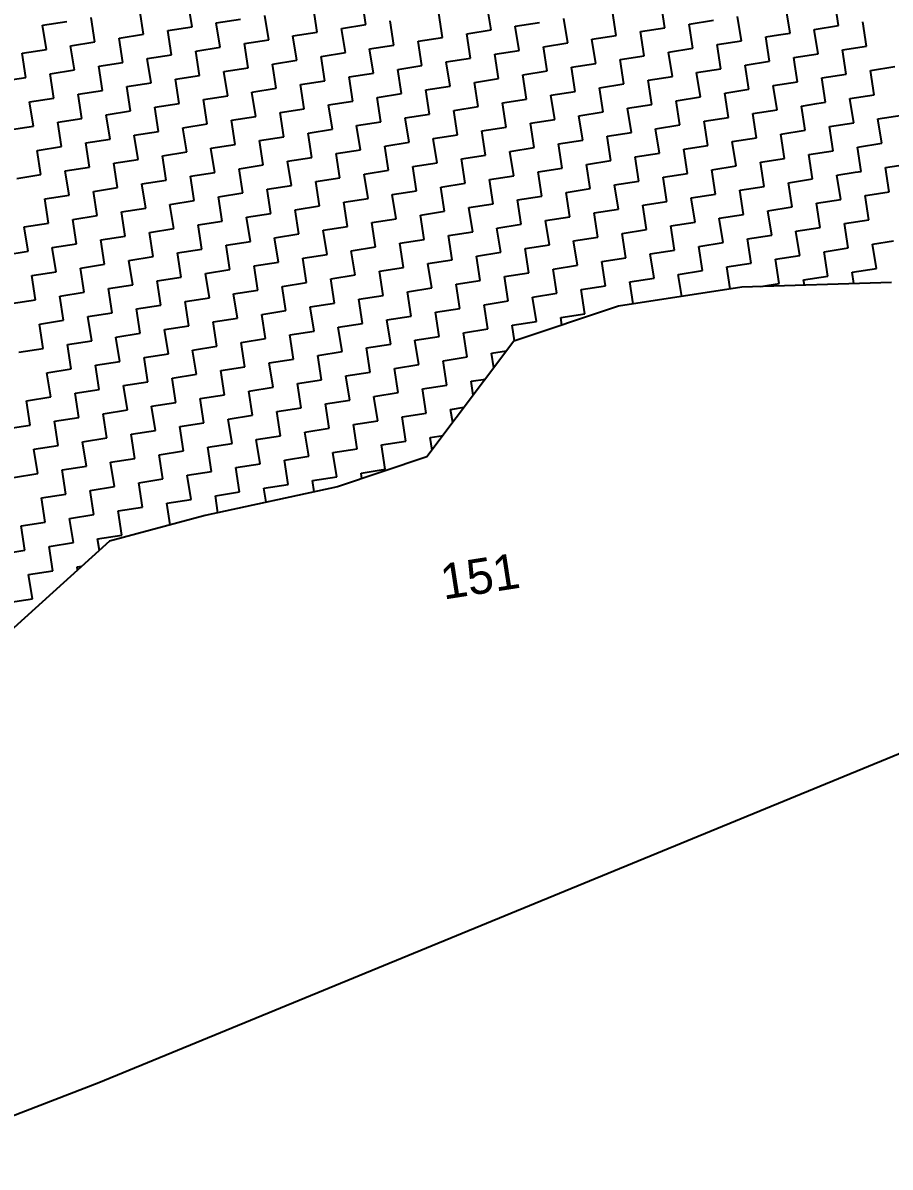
# Model space of a CAD drawing. Header units: metres. Extents: x 288488 to 290462, y 1999122 to 2001536.
# Drawn here: x 289636.4 to 289811.4, y 1999511.9 to 1999742.8 of the extents above; entities that cross this region are included whole.
import ezdxf
from ezdxf.enums import TextEntityAlignment as Align

# ---------------------------------------------------------------- set-up
doc = ezdxf.new("R2010")
doc.units = ezdxf.units.M
doc.header["$MEASUREMENT"] = 0
for name, color, linetype in [('POLY_HATCH', 12, 'Continuous'), ('TEXT_PARCEL', 7, 'Continuous'), ('V_BOUND_LINE', 7, 'Continuous')]:
    doc.layers.add(name, color=color, linetype=linetype)
doc.styles.add('TEXT_MAP', font='')
doc.styles.get('TEXT_MAP').set_extended_font_data('Kruti Dev 050')

msp = doc.modelspace()

# ---------------------------------------------------------------- linework, layer by layer
at = {"layer": 'POLY_HATCH', "linetype": 'Continuous'}
for p, q in [((289660.76, 1999740.52), (289660, 1999745.42)), ((289670.56, 1999742.05), (289669.8, 1999746.95)), ((289695.83, 1999740.96), (289695.07, 1999745.86)), ((289705.63, 1999742.49), (289704.87, 1999747.39)), ((289730.9, 1999741.4), (289730.14, 1999746.3)), ((289756.17, 1999740.31), (289755.41, 1999745.21)), ((289765.97, 1999741.84), (289765.21, 1999746.74)), ((289791.24, 1999740.75), (289790.47, 1999745.65)), ((289801.04, 1999742.28), (289800.28, 1999747.18)), ((289640.4, 1999742.37), (289645.3, 1999743.13)), ((289650.96, 1999739), (289650.2, 1999743.9)), ((289675.46, 1999742.81), (289680.37, 1999743.57)), ((289676.23, 1999737.91), (289675.46, 1999742.81)), ((289686.03, 1999739.43), (289685.27, 1999744.34)), ((289711.3, 1999738.35), (289710.53, 1999743.25)), ((289721.1, 1999739.87), (289720.34, 1999744.77)), ((289735.8, 1999742.16), (289740.7, 1999742.92)), ((289746.37, 1999738.79), (289745.6, 1999743.69)), ((289770.87, 1999742.6), (289775.77, 1999743.36)), ((289781.44, 1999739.22), (289780.67, 1999744.13)), ((289806.7, 1999738.14), (289805.94, 1999743.04)), ((289641.16, 1999737.47), (289640.4, 1999742.37)), ((289655.86, 1999739.76), (289660.76, 1999740.52)), ((289665.66, 1999741.28), (289670.56, 1999742.05)), ((289666.43, 1999736.38), (289665.66, 1999741.28)), ((289690.93, 1999740.2), (289695.83, 1999740.96)), ((289700.73, 1999741.72), (289705.63, 1999742.49)), ((289701.5, 1999736.82), (289700.73, 1999741.72)), ((289726, 1999740.64), (289730.9, 1999741.4)), ((289726.76, 1999735.73), (289726, 1999740.64)), ((289736.56, 1999737.26), (289735.8, 1999742.16)), ((289761.07, 1999741.07), (289765.97, 1999741.84)), ((289761.83, 1999736.17), (289761.07, 1999741.07)), ((289771.63, 1999737.7), (289770.87, 1999742.6)), ((289788.9, 1999740.39), (289791.24, 1999740.75)), ((289796.14, 1999741.51), (289801.04, 1999742.28)), ((289796.9, 1999736.61), (289796.14, 1999741.51)), ((289646.06, 1999738.23), (289650.96, 1999739)), ((289646.82, 1999733.33), (289646.06, 1999738.23)), ((289656.62, 1999734.86), (289655.86, 1999739.76)), ((289681.13, 1999738.67), (289686.03, 1999739.43)), ((289681.89, 1999733.77), (289681.13, 1999738.67)), ((289691.69, 1999735.3), (289690.93, 1999740.2)), ((289706.4, 1999737.58), (289711.3, 1999738.35)), ((289716.2, 1999739.11), (289721.1, 1999739.87)), ((289716.96, 1999734.21), (289716.2, 1999739.11)), ((289741.47, 1999738.02), (289746.37, 1999738.79)), ((289751.27, 1999739.55), (289756.17, 1999740.31)), ((289752.03, 1999734.65), (289751.27, 1999739.55)), ((289776.53, 1999738.46), (289781.44, 1999739.22)), ((289777.3, 1999733.56), (289776.53, 1999738.46)), ((289786.34, 1999739.99), (289788.9, 1999740.39)), ((289787.1, 1999735.09), (289786.34, 1999739.99)), ((289636.26, 1999736.71), (289641.16, 1999737.47)), ((289637.02, 1999731.81), (289636.26, 1999736.71)), ((289661.52, 1999735.62), (289666.43, 1999736.38)), ((289671.33, 1999737.15), (289676.23, 1999737.91)), ((289672.09, 1999732.24), (289671.33, 1999737.15)), ((289696.59, 1999736.06), (289701.5, 1999736.82)), ((289697.36, 1999731.16), (289696.59, 1999736.06)), ((289707.16, 1999732.68), (289706.4, 1999737.58)), ((289731.66, 1999736.5), (289736.56, 1999737.26)), ((289732.43, 1999731.6), (289731.66, 1999736.5)), ((289742.23, 1999733.12), (289741.47, 1999738.02)), ((289756.93, 1999735.41), (289761.83, 1999736.17)), ((289766.73, 1999736.94), (289771.63, 1999737.7)), ((289767.5, 1999732.04), (289766.73, 1999736.94)), ((289792, 1999735.85), (289796.9, 1999736.61)), ((289801.8, 1999737.38), (289806.7, 1999738.14)), ((289802.56, 1999732.47), (289801.8, 1999737.38)), ((289651.72, 1999734.09), (289656.62, 1999734.86)), ((289652.49, 1999729.19), (289651.72, 1999734.09)), ((289662.29, 1999730.72), (289661.52, 1999735.62)), ((289676.99, 1999733.01), (289681.89, 1999733.77)), ((289686.79, 1999734.53), (289691.69, 1999735.3)), ((289687.56, 1999729.63), (289686.79, 1999734.53)), ((289712.06, 1999733.45), (289716.96, 1999734.21)), ((289721.86, 1999734.97), (289726.76, 1999735.73)), ((289722.62, 1999730.07), (289721.86, 1999734.97)), ((289747.13, 1999733.89), (289752.03, 1999734.65)), ((289747.89, 1999728.98), (289747.13, 1999733.89)), ((289757.69, 1999730.51), (289756.93, 1999735.41)), ((289772.4, 1999732.8), (289777.3, 1999733.56)), ((289782.2, 1999734.32), (289787.1, 1999735.09)), ((289782.96, 1999729.42), (289782.2, 1999734.32)), ((289792.22, 1999734.46), (289792, 1999735.85)), ((289792.76, 1999730.95), (289792.22, 1999734.46)), ((289807.47, 1999733.24), (289812.37, 1999734)), ((289632.12, 1999731.04), (289637.02, 1999731.81)), ((289641.92, 1999732.57), (289646.82, 1999733.33)), ((289642.68, 1999727.67), (289641.92, 1999732.57)), ((289667.19, 1999731.48), (289672.09, 1999732.24)), ((289667.95, 1999726.58), (289667.19, 1999731.48)), ((289677.75, 1999728.11), (289676.99, 1999733.01)), ((289702.26, 1999731.92), (289707.16, 1999732.68)), ((289703.02, 1999727.02), (289702.26, 1999731.92)), ((289712.82, 1999728.55), (289712.06, 1999733.45)), ((289727.53, 1999730.83), (289732.43, 1999731.6)), ((289737.33, 1999732.36), (289742.23, 1999733.12)), ((289738.09, 1999727.46), (289737.33, 1999732.36)), ((289762.59, 1999731.27), (289767.5, 1999732.04)), ((289763.36, 1999726.37), (289762.59, 1999731.27)), ((289773.16, 1999727.9), (289772.4, 1999732.8)), ((289797.66, 1999731.71), (289802.56, 1999732.47)), ((289798.43, 1999726.81), (289797.66, 1999731.71)), ((289808.23, 1999728.34), (289807.47, 1999733.24)), ((289647.59, 1999728.43), (289652.49, 1999729.19)), ((289657.39, 1999729.96), (289662.29, 1999730.72)), ((289658.15, 1999725.06), (289657.39, 1999729.96)), ((289682.65, 1999728.87), (289687.56, 1999729.63)), ((289692.46, 1999730.4), (289697.36, 1999731.16)), ((289693.22, 1999725.49), (289692.46, 1999730.4)), ((289717.72, 1999729.31), (289722.62, 1999730.07)), ((289718.49, 1999724.41), (289717.72, 1999729.31)), ((289728.29, 1999725.93), (289727.53, 1999730.83)), ((289742.99, 1999728.22), (289747.89, 1999728.98)), ((289752.79, 1999729.75), (289757.69, 1999730.51)), ((289753.56, 1999724.85), (289752.79, 1999729.75)), ((289778.06, 1999728.66), (289782.96, 1999729.42)), ((289787.86, 1999730.19), (289792.76, 1999730.95)), ((289788.62, 1999725.29), (289787.86, 1999730.19)), ((289637.78, 1999726.91), (289642.68, 1999727.67)), ((289638.55, 1999722), (289637.78, 1999726.91)), ((289648.35, 1999723.53), (289647.59, 1999728.43)), ((289672.85, 1999727.34), (289677.75, 1999728.11)), ((289673.62, 1999722.44), (289672.85, 1999727.34)), ((289683.42, 1999723.97), (289682.65, 1999728.87)), ((289698.12, 1999726.26), (289703.02, 1999727.02)), ((289707.92, 1999727.78), (289712.82, 1999728.55)), ((289708.68, 1999722.88), (289707.92, 1999727.78)), ((289733.19, 1999726.7), (289738.09, 1999727.46)), ((289733.95, 1999721.8), (289733.19, 1999726.7)), ((289743.75, 1999723.32), (289742.99, 1999728.22)), ((289768.26, 1999727.13), (289773.16, 1999727.9)), ((289769.02, 1999722.23), (289768.26, 1999727.13)), ((289778.82, 1999723.76), (289778.06, 1999728.66)), ((289796.65, 1999726.53), (289798.43, 1999726.81)), ((289803.33, 1999727.57), (289808.23, 1999728.34)), ((289804.09, 1999722.67), (289803.33, 1999727.57)), ((289653.25, 1999724.29), (289658.15, 1999725.06)), ((289663.05, 1999725.82), (289667.95, 1999726.58)), ((289663.81, 1999720.92), (289663.05, 1999725.82)), ((289688.32, 1999724.73), (289693.22, 1999725.49)), ((289689.08, 1999719.83), (289688.32, 1999724.73)), ((289698.88, 1999721.36), (289698.12, 1999726.26)), ((289713.59, 1999723.64), (289718.49, 1999724.41)), ((289723.39, 1999725.17), (289728.29, 1999725.93)), ((289724.15, 1999720.27), (289723.39, 1999725.17)), ((289748.65, 1999724.08), (289753.56, 1999724.85)), ((289758.46, 1999725.61), (289763.36, 1999726.37)), ((289759.22, 1999720.71), (289758.46, 1999725.61)), ((289783.72, 1999724.52), (289788.62, 1999725.29)), ((289784.49, 1999719.62), (289783.72, 1999724.52)), ((289793.53, 1999726.05), (289796.65, 1999726.53)), ((289794.29, 1999721.15), (289793.53, 1999726.05)), ((289643.45, 1999722.77), (289648.35, 1999723.53)), ((289644.21, 1999717.87), (289643.45, 1999722.77)), ((289654.01, 1999719.39), (289653.25, 1999724.29)), ((289668.71, 1999721.68), (289673.62, 1999722.44)), ((289678.52, 1999723.21), (289683.42, 1999723.97)), ((289679.28, 1999718.31), (289678.52, 1999723.21)), ((289703.78, 1999722.12), (289708.68, 1999722.88)), ((289704.55, 1999717.22), (289703.78, 1999722.12)), ((289714.35, 1999718.74), (289713.59, 1999723.64)), ((289738.85, 1999722.56), (289743.75, 1999723.32)), ((289739.62, 1999717.66), (289738.85, 1999722.56)), ((289749.42, 1999719.18), (289748.65, 1999724.08)), ((289764.12, 1999721.47), (289769.02, 1999722.23)), ((289773.92, 1999723), (289778.82, 1999723.76)), ((289774.68, 1999718.1), (289773.92, 1999723)), ((289799.23, 1999721.92), (289804.09, 1999722.67)), ((289808.99, 1999723.44), (289813.89, 1999724.2)), ((289809.75, 1999718.53), (289808.99, 1999723.44)), ((289633.65, 1999721.24), (289638.55, 1999722)), ((289658.91, 1999720.15), (289663.81, 1999720.92)), ((289659.68, 1999715.25), (289658.91, 1999720.15)), ((289669.48, 1999716.78), (289668.71, 1999721.68)), ((289684.18, 1999719.07), (289689.08, 1999719.83)), ((289693.98, 1999720.59), (289698.88, 1999721.36)), ((289694.74, 1999715.69), (289693.98, 1999720.59)), ((289719.25, 1999719.51), (289724.15, 1999720.27)), ((289729.05, 1999721.03), (289733.95, 1999721.8)), ((289729.81, 1999716.13), (289729.05, 1999721.03)), ((289754.32, 1999719.95), (289759.22, 1999720.71)), ((289755.08, 1999715.04), (289754.32, 1999719.95)), ((289764.88, 1999716.57), (289764.12, 1999721.47)), ((289789.39, 1999720.38), (289794.29, 1999721.15)), ((289790.15, 1999715.48), (289789.39, 1999720.38)), ((289799.19, 1999721.91), (289799.23, 1999721.92)), ((289799.95, 1999717.01), (289799.19, 1999721.91)), ((289639.31, 1999717.1), (289644.21, 1999717.87)), ((289649.11, 1999718.63), (289654.01, 1999719.39)), ((289649.87, 1999713.73), (289649.11, 1999718.63)), ((289674.38, 1999717.54), (289679.28, 1999718.31)), ((289675.14, 1999712.64), (289674.38, 1999717.54)), ((289684.94, 1999714.17), (289684.18, 1999719.07)), ((289709.45, 1999717.98), (289714.35, 1999718.74)), ((289710.21, 1999713.08), (289709.45, 1999717.98)), ((289720.01, 1999714.61), (289719.25, 1999719.51)), ((289734.71, 1999716.89), (289739.62, 1999717.66)), ((289744.52, 1999718.42), (289749.42, 1999719.18)), ((289745.28, 1999713.52), (289744.52, 1999718.42)), ((289769.78, 1999717.33), (289774.68, 1999718.1)), ((289779.59, 1999718.86), (289784.49, 1999719.62)), ((289780.35, 1999713.96), (289779.59, 1999718.86)), ((289804.85, 1999717.77), (289809.75, 1999718.53)), ((289805.62, 1999712.87), (289804.85, 1999717.77)), ((289640.07, 1999712.2), (289639.31, 1999717.1)), ((289654.77, 1999714.49), (289659.68, 1999715.25)), ((289664.58, 1999716.02), (289669.48, 1999716.78)), ((289665.34, 1999711.12), (289664.58, 1999716.02)), ((289689.84, 1999714.93), (289694.74, 1999715.69)), ((289699.65, 1999716.46), (289704.55, 1999717.22)), ((289700.41, 1999711.55), (289699.65, 1999716.46)), ((289724.91, 1999715.37), (289729.81, 1999716.13)), ((289725.68, 1999710.47), (289724.91, 1999715.37)), ((289735.48, 1999711.99), (289734.71, 1999716.89)), ((289759.98, 1999715.81), (289764.88, 1999716.57)), ((289760.74, 1999710.91), (289759.98, 1999715.81)), ((289770.55, 1999712.43), (289769.78, 1999717.33)), ((289785.25, 1999714.72), (289790.15, 1999715.48)), ((289795.05, 1999716.25), (289799.95, 1999717.01)), ((289795.81, 1999711.35), (289795.05, 1999716.25)), ((289644.97, 1999712.97), (289649.87, 1999713.73)), ((289645.74, 1999708.06), (289644.97, 1999712.97)), ((289655.54, 1999709.59), (289654.77, 1999714.49)), ((289680.04, 1999713.4), (289684.94, 1999714.17)), ((289680.8, 1999708.5), (289680.04, 1999713.4)), ((289690.61, 1999710.03), (289689.84, 1999714.93)), ((289705.31, 1999712.32), (289710.21, 1999713.08)), ((289715.11, 1999713.84), (289720.01, 1999714.61)), ((289715.87, 1999708.94), (289715.11, 1999713.84)), ((289740.38, 1999712.76), (289745.28, 1999713.52)), ((289750.18, 1999714.28), (289755.08, 1999715.04)), ((289750.94, 1999709.38), (289750.18, 1999714.28)), ((289775.45, 1999713.19), (289780.35, 1999713.96)), ((289776.21, 1999708.29), (289775.45, 1999713.19)), ((289786.01, 1999709.82), (289785.25, 1999714.72)), ((289804.39, 1999712.68), (289805.62, 1999712.87)), ((289810.52, 1999713.63), (289815.42, 1999714.4)), ((289811.28, 1999708.73), (289810.52, 1999713.63)), ((289635.17, 1999711.44), (289640.07, 1999712.2)), ((289660.44, 1999710.35), (289665.34, 1999711.12)), ((289670.24, 1999711.88), (289675.14, 1999712.64)), ((289671, 1999706.98), (289670.24, 1999711.88)), ((289695.51, 1999710.79), (289700.41, 1999711.55)), ((289696.27, 1999705.89), (289695.51, 1999710.79)), ((289706.07, 1999707.42), (289705.31, 1999712.32)), ((289720.77, 1999709.7), (289725.68, 1999710.47)), ((289730.58, 1999711.23), (289735.48, 1999711.99)), ((289731.34, 1999706.33), (289730.58, 1999711.23)), ((289741.14, 1999707.86), (289740.38, 1999712.76)), ((289755.84, 1999710.14), (289760.74, 1999710.91)), ((289765.65, 1999711.67), (289770.55, 1999712.43)), ((289766.41, 1999706.77), (289765.65, 1999711.67)), ((289790.91, 1999710.58), (289795.81, 1999711.35)), ((289791.68, 1999705.68), (289790.91, 1999710.58)), ((289800.71, 1999712.11), (289804.39, 1999712.68)), ((289801.48, 1999707.21), (289800.71, 1999712.11)), ((289650.64, 1999708.83), (289655.54, 1999709.59)), ((289651.4, 1999703.93), (289650.64, 1999708.83)), ((289661.2, 1999705.45), (289660.44, 1999710.35)), ((289675.9, 1999707.74), (289680.8, 1999708.5)), ((289685.71, 1999709.27), (289690.61, 1999710.03)), ((289686.47, 1999704.37), (289685.71, 1999709.27)), ((289710.97, 1999708.18), (289715.87, 1999708.94)), ((289711.74, 1999703.28), (289710.97, 1999708.18)), ((289721.54, 1999704.8), (289720.77, 1999709.7)), ((289746.04, 1999708.62), (289750.94, 1999709.38)), ((289746.8, 1999703.72), (289746.04, 1999708.62)), ((289756.61, 1999705.24), (289755.84, 1999710.14)), ((289771.31, 1999707.53), (289776.21, 1999708.29)), ((289781.11, 1999709.06), (289786.01, 1999709.82)), ((289781.87, 1999704.16), (289781.11, 1999709.06)), ((289806.97, 1999708.06), (289811.28, 1999708.73)), ((289640.83, 1999707.3), (289645.74, 1999708.06)), ((289641.6, 1999702.4), (289640.83, 1999707.3)), ((289666.1, 1999706.21), (289671, 1999706.98)), ((289666.86, 1999701.31), (289666.1, 1999706.21)), ((289676.67, 1999702.84), (289675.9, 1999707.74)), ((289691.37, 1999705.13), (289696.27, 1999705.89)), ((289701.17, 1999706.65), (289706.07, 1999707.42)), ((289701.93, 1999701.75), (289701.17, 1999706.65)), ((289726.44, 1999705.57), (289731.34, 1999706.33)), ((289736.24, 1999707.09), (289741.14, 1999707.86)), ((289737, 1999702.19), (289736.24, 1999707.09)), ((289761.51, 1999706.01), (289766.41, 1999706.77)), ((289762.27, 1999701.1), (289761.51, 1999706.01)), ((289772.07, 1999702.63), (289771.31, 1999707.53)), ((289796.58, 1999706.44), (289801.48, 1999707.21)), ((289797.34, 1999701.54), (289796.58, 1999706.44)), ((289806.38, 1999707.97), (289806.97, 1999708.06)), ((289807.14, 1999703.07), (289806.38, 1999707.97)), ((289646.5, 1999703.16), (289651.4, 1999703.93)), ((289656.3, 1999704.69), (289661.2, 1999705.45)), ((289657.06, 1999699.79), (289656.3, 1999704.69)), ((289681.57, 1999703.6), (289686.47, 1999704.37)), ((289682.33, 1999698.7), (289681.57, 1999703.6)), ((289692.13, 1999700.23), (289691.37, 1999705.13)), ((289716.64, 1999704.04), (289721.54, 1999704.8)), ((289717.4, 1999699.14), (289716.64, 1999704.04)), ((289727.2, 1999700.67), (289726.44, 1999705.57)), ((289741.9, 1999702.95), (289746.8, 1999703.72)), ((289751.71, 1999704.48), (289756.61, 1999705.24)), ((289752.47, 1999699.58), (289751.71, 1999704.48)), ((289776.97, 1999703.39), (289781.87, 1999704.16)), ((289786.77, 1999704.92), (289791.68, 1999705.68)), ((289787.54, 1999700.02), (289786.77, 1999704.92)), ((289636.7, 1999701.64), (289641.6, 1999702.4)), ((289637.46, 1999696.74), (289636.7, 1999701.64)), ((289647.26, 1999698.26), (289646.5, 1999703.16)), ((289661.96, 1999700.55), (289666.86, 1999701.31)), ((289671.77, 1999702.08), (289676.67, 1999702.84)), ((289672.53, 1999697.18), (289671.77, 1999702.08)), ((289697.03, 1999700.99), (289701.93, 1999701.75)), ((289706.83, 1999702.52), (289711.74, 1999703.28)), ((289707.6, 1999697.61), (289706.83, 1999702.52)), ((289732.1, 1999701.43), (289737, 1999702.19)), ((289732.86, 1999696.53), (289732.1, 1999701.43)), ((289742.67, 1999698.05), (289741.9, 1999702.95)), ((289767.17, 1999701.87), (289772.07, 1999702.63)), ((289767.93, 1999696.97), (289767.17, 1999701.87)), ((289777.74, 1999698.49), (289776.97, 1999703.39)), ((289792.44, 1999700.78), (289797.34, 1999701.54)), ((289802.24, 1999702.31), (289807.14, 1999703.07)), ((289803, 1999697.41), (289802.24, 1999702.31)), ((289652.16, 1999699.03), (289657.06, 1999699.79)), ((289652.92, 1999694.12), (289652.16, 1999699.03)), ((289662.73, 1999695.65), (289661.96, 1999700.55)), ((289687.23, 1999699.46), (289692.13, 1999700.23)), ((289687.99, 1999694.56), (289687.23, 1999699.46)), ((289697.8, 1999696.09), (289697.03, 1999700.99)), ((289712.5, 1999698.38), (289717.4, 1999699.14)), ((289722.3, 1999699.9), (289727.2, 1999700.67)), ((289723.06, 1999695), (289722.3, 1999699.9)), ((289747.57, 1999698.82), (289752.47, 1999699.58)), ((289757.37, 1999700.34), (289762.27, 1999701.1)), ((289758.13, 1999695.44), (289757.37, 1999700.34)), ((289782.64, 1999699.25), (289787.54, 1999700.02)), ((289783.4, 1999694.35), (289782.64, 1999699.25)), ((289793.2, 1999695.88), (289792.44, 1999700.78)), ((289632.56, 1999695.97), (289637.46, 1999696.74)), ((289642.36, 1999697.5), (289647.26, 1999698.26)), ((289643.12, 1999692.6), (289642.36, 1999697.5)), ((289667.63, 1999696.41), (289672.53, 1999697.18)), ((289677.43, 1999697.94), (289682.33, 1999698.7)), ((289678.19, 1999693.04), (289677.43, 1999697.94)), ((289702.7, 1999696.85), (289707.6, 1999697.61)), ((289703.46, 1999691.95), (289702.7, 1999696.85)), ((289713.26, 1999693.48), (289712.5, 1999698.38)), ((289737.77, 1999697.29), (289742.67, 1999698.05)), ((289738.53, 1999692.39), (289737.77, 1999697.29)), ((289748.33, 1999693.92), (289747.57, 1999698.82)), ((289763.03, 1999696.2), (289767.93, 1999696.97)), ((289772.84, 1999697.73), (289777.74, 1999698.49)), ((289773.6, 1999692.83), (289772.84, 1999697.73)), ((289798.1, 1999696.64), (289803, 1999697.41)), ((289798.87, 1999691.74), (289798.1, 1999696.64)), ((289807.9, 1999698.17), (289812.13, 1999698.83)), ((289808.67, 1999693.27), (289807.9, 1999698.17)), ((289657.83, 1999694.89), (289662.73, 1999695.65)), ((289658.59, 1999689.99), (289657.83, 1999694.89)), ((289668.39, 1999691.51), (289667.63, 1999696.41)), ((289683.09, 1999693.8), (289687.99, 1999694.56)), ((289692.89, 1999695.33), (289697.8, 1999696.09)), ((289693.66, 1999690.43), (289692.89, 1999695.33)), ((289718.16, 1999694.24), (289723.06, 1999695)), ((289727.96, 1999695.76), (289732.86, 1999696.53)), ((289728.73, 1999690.86), (289727.96, 1999695.76)), ((289753.23, 1999694.68), (289758.13, 1999695.44)), ((289753.99, 1999689.78), (289753.23, 1999694.68)), ((289763.8, 1999691.3), (289763.03, 1999696.2)), ((289778.5, 1999693.59), (289783.4, 1999694.35)), ((289788.3, 1999695.12), (289793.2, 1999695.88)), ((289789.06, 1999690.22), (289788.3, 1999695.12)), ((289638.22, 1999691.84), (289643.12, 1999692.6)), ((289648.02, 1999693.36), (289652.92, 1999694.12)), ((289648.79, 1999688.46), (289648.02, 1999693.36)), ((289673.29, 1999692.27), (289678.19, 1999693.04)), ((289674.05, 1999687.37), (289673.29, 1999692.27)), ((289683.86, 1999688.9), (289683.09, 1999693.8)), ((289708.36, 1999692.71), (289713.26, 1999693.48)), ((289709.12, 1999687.81), (289708.36, 1999692.71)), ((289718.93, 1999689.34), (289718.16, 1999694.24)), ((289733.63, 1999691.63), (289738.53, 1999692.39)), ((289743.43, 1999693.15), (289748.33, 1999693.92)), ((289744.19, 1999688.25), (289743.43, 1999693.15)), ((289768.7, 1999692.07), (289773.6, 1999692.83)), ((289769.39, 1999687.64), (289768.7, 1999692.07)), ((289779.19, 1999689.17), (289778.5, 1999693.59)), ((289803.77, 1999692.5), (289808.67, 1999693.27)), ((289804.12, 1999690.21), (289803.77, 1999692.5)), ((289638.98, 1999686.94), (289638.22, 1999691.84)), ((289653.69, 1999689.22), (289658.59, 1999689.99)), ((289663.49, 1999690.75), (289668.39, 1999691.51)), ((289664.25, 1999685.85), (289663.49, 1999690.75)), ((289688.76, 1999689.66), (289693.66, 1999690.43)), ((289698.56, 1999691.19), (289703.46, 1999691.95)), ((289699.32, 1999686.29), (289698.56, 1999691.19)), ((289723.83, 1999690.1), (289728.73, 1999690.86)), ((289724.59, 1999685.2), (289723.83, 1999690.1)), ((289734.39, 1999686.73), (289733.63, 1999691.63)), ((289749.09, 1999689.01), (289753.99, 1999689.78)), ((289758.9, 1999690.54), (289763.8, 1999691.3)), ((289759.58, 1999686.11), (289758.9, 1999690.54)), ((289785.37, 1999689.64), (289789.06, 1999690.22)), ((289793.96, 1999690.98), (289798.87, 1999691.74)), ((289794.13, 1999689.9), (289793.96, 1999690.98)), ((289643.89, 1999687.7), (289648.79, 1999688.46)), ((289644.65, 1999682.8), (289643.89, 1999687.7)), ((289654.45, 1999684.32), (289653.69, 1999689.22)), ((289669.15, 1999686.61), (289674.05, 1999687.37)), ((289678.95, 1999688.14), (289683.86, 1999688.9)), ((289679.72, 1999683.24), (289678.95, 1999688.14)), ((289689.52, 1999684.76), (289688.76, 1999689.66)), ((289704.22, 1999687.05), (289709.12, 1999687.81)), ((289714.02, 1999688.58), (289718.93, 1999689.34)), ((289714.79, 1999683.67), (289714.02, 1999688.58)), ((289739.29, 1999687.49), (289744.19, 1999688.25)), ((289740.05, 1999682.59), (289739.29, 1999687.49)), ((289749.86, 1999684.11), (289749.09, 1999689.01)), ((289634.08, 1999686.17), (289638.98, 1999686.94)), ((289659.35, 1999685.09), (289664.25, 1999685.85)), ((289660.11, 1999680.18), (289659.35, 1999685.09)), ((289669.92, 1999681.71), (289669.15, 1999686.61)), ((289694.42, 1999685.52), (289699.32, 1999686.29)), ((289695.18, 1999680.62), (289694.42, 1999685.52)), ((289704.99, 1999682.15), (289704.22, 1999687.05)), ((289719.69, 1999684.44), (289724.59, 1999685.2)), ((289729.49, 1999685.96), (289734.39, 1999686.73)), ((289730.25, 1999681.06), (289729.49, 1999685.96)), ((289639.75, 1999682.03), (289644.65, 1999682.8)), ((289649.55, 1999683.56), (289654.45, 1999684.32)), ((289650.31, 1999678.66), (289649.55, 1999683.56)), ((289674.82, 1999682.47), (289679.72, 1999683.24)), ((289684.62, 1999684), (289689.52, 1999684.76)), ((289685.38, 1999679.1), (289684.62, 1999684)), ((289709.89, 1999682.91), (289714.79, 1999683.67)), ((289710.65, 1999678.01), (289709.89, 1999682.91)), ((289720.45, 1999679.54), (289719.69, 1999684.44)), ((289744.96, 1999683.35), (289749.86, 1999684.11)), ((289745.19, 1999681.82), (289744.96, 1999683.35)), ((289640.51, 1999677.13), (289639.75, 1999682.03)), ((289665.01, 1999680.95), (289669.92, 1999681.71)), ((289665.78, 1999676.05), (289665.01, 1999680.95)), ((289675.58, 1999677.57), (289674.82, 1999682.47)), ((289690.28, 1999679.86), (289695.18, 1999680.62)), ((289700.08, 1999681.39), (289704.99, 1999682.15)), ((289700.85, 1999676.49), (289700.08, 1999681.39)), ((289725.35, 1999680.3), (289730.25, 1999681.06)), ((289735.15, 1999681.82), (289740.05, 1999682.59)), ((289735.65, 1999678.63), (289735.15, 1999681.82)), ((289645.41, 1999677.9), (289650.31, 1999678.66)), ((289655.21, 1999679.42), (289660.11, 1999680.18)), ((289655.98, 1999674.52), (289655.21, 1999679.42)), ((289680.48, 1999678.33), (289685.38, 1999679.1)), ((289681.24, 1999673.43), (289680.48, 1999678.33)), ((289691.05, 1999674.96), (289690.28, 1999679.86)), ((289715.55, 1999678.77), (289720.45, 1999679.54)), ((289716.31, 1999673.87), (289715.55, 1999678.77)), ((289726.11, 1999675.4), (289725.35, 1999680.3)), ((289635.61, 1999676.37), (289640.51, 1999677.13)), ((289646.17, 1999673), (289645.41, 1999677.9)), ((289660.88, 1999675.28), (289665.78, 1999676.05)), ((289670.68, 1999676.81), (289675.58, 1999677.57)), ((289671.44, 1999671.91), (289670.68, 1999676.81)), ((289695.95, 1999675.72), (289700.85, 1999676.49)), ((289705.75, 1999677.25), (289710.65, 1999678.01)), ((289706.51, 1999672.35), (289705.75, 1999677.25)), ((289731.02, 1999676.16), (289734.03, 1999676.63)), ((289731.47, 1999673.23), (289731.02, 1999676.16)), ((289651.08, 1999673.76), (289655.98, 1999674.52)), ((289651.84, 1999668.86), (289651.08, 1999673.76)), ((289661.64, 1999670.38), (289660.88, 1999675.28)), ((289686.14, 1999674.2), (289691.05, 1999674.96)), ((289686.91, 1999669.3), (289686.14, 1999674.2)), ((289696.71, 1999670.82), (289695.95, 1999675.72)), ((289711.41, 1999673.11), (289716.31, 1999673.87)), ((289721.21, 1999674.64), (289726.11, 1999675.4)), ((289721.98, 1999669.73), (289721.21, 1999674.64)), ((289641.27, 1999672.23), (289646.17, 1999673)), ((289642.04, 1999667.33), (289641.27, 1999672.23)), ((289666.54, 1999671.15), (289671.44, 1999671.91)), ((289676.34, 1999672.67), (289681.24, 1999673.43)), ((289677.11, 1999667.77), (289676.34, 1999672.67)), ((289701.61, 1999671.58), (289706.51, 1999672.35)), ((289702.37, 1999666.68), (289701.61, 1999671.58)), ((289712.17, 1999668.21), (289711.41, 1999673.11)), ((289656.74, 1999669.62), (289661.64, 1999670.38)), ((289657.5, 1999664.72), (289656.74, 1999669.62)), ((289667.3, 1999666.24), (289666.54, 1999671.15)), ((289682.01, 1999668.53), (289686.91, 1999669.3)), ((289691.81, 1999670.06), (289696.71, 1999670.82)), ((289692.57, 1999665.16), (289691.81, 1999670.06)), ((289717.08, 1999668.97), (289721.98, 1999669.73)), ((289717.84, 1999664.07), (289717.08, 1999668.97)), ((289726.88, 1999670.5), (289729.76, 1999670.95)), ((289727.31, 1999667.69), (289726.88, 1999670.5)), ((289637.14, 1999666.57), (289642.04, 1999667.33)), ((289646.94, 1999668.09), (289651.84, 1999668.86)), ((289647.7, 1999663.19), (289646.94, 1999668.09)), ((289672.2, 1999667.01), (289677.11, 1999667.77)), ((289672.97, 1999662.11), (289672.2, 1999667.01)), ((289682.77, 1999663.63), (289682.01, 1999668.53)), ((289697.47, 1999665.92), (289702.37, 1999666.68)), ((289707.27, 1999667.45), (289712.17, 1999668.21)), ((289708.04, 1999662.55), (289707.27, 1999667.45)), ((289637.9, 1999661.67), (289637.14, 1999666.57)), ((289652.6, 1999663.96), (289657.5, 1999664.72)), ((289662.4, 1999665.48), (289667.3, 1999666.24)), ((289663.17, 1999660.58), (289662.4, 1999665.48)), ((289687.67, 1999664.4), (289692.57, 1999665.16)), ((289688.43, 1999659.49), (289687.67, 1999664.4)), ((289698.23, 1999661.02), (289697.47, 1999665.92)), ((289722.74, 1999664.83), (289725.49, 1999665.26)), ((289723.16, 1999662.16), (289722.74, 1999664.83)), ((289642.8, 1999662.43), (289647.7, 1999663.19)), ((289643.56, 1999657.53), (289642.8, 1999662.43)), ((289653.36, 1999659.06), (289652.6, 1999663.96)), ((289668.07, 1999661.34), (289672.97, 1999662.11)), ((289677.87, 1999662.87), (289682.77, 1999663.63)), ((289678.63, 1999657.97), (289677.87, 1999662.87)), ((289703.14, 1999661.78), (289708.04, 1999662.55)), ((289712.94, 1999663.31), (289717.84, 1999664.07)), ((289713.7, 1999658.41), (289712.94, 1999663.31)), ((289633, 1999660.91), (289637.9, 1999661.67)), ((289658.26, 1999659.82), (289663.17, 1999660.58)), ((289659.03, 1999654.92), (289658.26, 1999659.82)), ((289668.83, 1999656.44), (289668.07, 1999661.34)), ((289693.33, 1999660.26), (289698.23, 1999661.02)), ((289694.1, 1999655.36), (289693.33, 1999660.26)), ((289703.9, 1999656.88), (289703.14, 1999661.78)), ((289638.66, 1999656.77), (289643.56, 1999657.53)), ((289648.46, 1999658.29), (289653.36, 1999659.06)), ((289649.23, 1999653.39), (289648.46, 1999658.29)), ((289673.73, 1999657.21), (289678.63, 1999657.97)), ((289683.53, 1999658.73), (289688.43, 1999659.49)), ((289684.29, 1999653.83), (289683.53, 1999658.73)), ((289708.8, 1999657.64), (289713.7, 1999658.41)), ((289709.56, 1999652.74), (289708.8, 1999657.64)), ((289718.6, 1999659.17), (289721.22, 1999659.58)), ((289719, 1999656.62), (289718.6, 1999659.17)), ((289639.42, 1999651.87), (289638.66, 1999656.77)), ((289663.93, 1999655.68), (289668.83, 1999656.44)), ((289664.69, 1999650.78), (289663.93, 1999655.68)), ((289674.49, 1999652.3), (289673.73, 1999657.21)), ((289689.2, 1999654.59), (289694.1, 1999655.36)), ((289699, 1999656.12), (289703.9, 1999656.88)), ((289699.76, 1999651.22), (289699, 1999656.12)), ((289644.32, 1999652.63), (289649.23, 1999653.39)), ((289654.13, 1999654.15), (289659.03, 1999654.92)), ((289654.89, 1999649.25), (289654.13, 1999654.15)), ((289679.39, 1999653.07), (289684.29, 1999653.83)), ((289680.16, 1999648.17), (289679.39, 1999653.07)), ((289689.96, 1999649.69), (289689.2, 1999654.59)), ((289704.66, 1999651.98), (289709.56, 1999652.74)), ((289634.52, 1999651.1), (289639.42, 1999651.87)), ((289645.09, 1999647.73), (289644.32, 1999652.63)), ((289659.79, 1999650.02), (289664.69, 1999650.78)), ((289669.59, 1999651.54), (289674.49, 1999652.3)), ((289670.35, 1999646.64), (289669.59, 1999651.54)), ((289694.86, 1999650.46), (289699.76, 1999651.22)), ((289695.21, 1999648.17), (289694.86, 1999650.46)), ((289704.84, 1999650.84), (289704.66, 1999651.98)), ((289649.99, 1999648.49), (289654.89, 1999649.25)), ((289650.75, 1999643.59), (289649.99, 1999648.49)), ((289660.55, 1999645.12), (289659.79, 1999650.02)), ((289675.26, 1999647.4), (289680.16, 1999648.17)), ((289685.06, 1999648.93), (289689.96, 1999649.69)), ((289685.5, 1999646.07), (289685.06, 1999648.93)), ((289640.19, 1999646.97), (289645.09, 1999647.73)), ((289640.95, 1999642.06), (289640.19, 1999646.97)), ((289665.45, 1999645.88), (289670.35, 1999646.64)), ((289666.13, 1999641.51), (289665.45, 1999645.88)), ((289675.79, 1999643.97), (289675.26, 1999647.4)), ((289645.85, 1999642.83), (289650.75, 1999643.59)), ((289655.65, 1999644.35), (289660.55, 1999645.12)), ((289656.41, 1999639.45), (289655.65, 1999644.35)), ((289636.05, 1999641.3), (289640.95, 1999642.06)), ((289636.81, 1999636.4), (289636.05, 1999641.3)), ((289646.61, 1999637.93), (289645.85, 1999642.83)), ((289651.51, 1999638.69), (289656.41, 1999639.45)), ((289641.71, 1999637.16), (289646.61, 1999637.93)), ((289642.47, 1999632.26), (289641.71, 1999637.16)), ((289651.87, 1999636.38), (289651.51, 1999638.69)), ((289631.91, 1999635.64), (289636.81, 1999636.4)), ((289637.57, 1999631.5), (289642.47, 1999632.26)), ((289647.38, 1999633.03), (289648.31, 1999633.17)), ((289647.47, 1999632.41), (289647.38, 1999633.03)), ((289638.34, 1999626.6), (289637.57, 1999631.5)), ((289633.44, 1999625.84), (289638.34, 1999626.6))]:
    msp.add_line(p, q, dxfattribs=at)
at = {"layer": 'POLY_HATCH'}
for p, q in [((289811.71, 1999690.43), (289781.49, 1999689.52)), ((289781.49, 1999689.52), (289756.61, 1999685.65)), ((289756.61, 1999685.65), (289735.48, 1999678.57)), ((289735.48, 1999678.57), (289717.97, 1999655.25)), ((289717.97, 1999655.25), (289699.93, 1999649.2)), ((289699.93, 1999649.2), (289673.18, 1999643.41)), ((289673.18, 1999643.41), (289653.93, 1999638.24)), ((289653.93, 1999638.24), (289624.93, 1999612.05))]:
    msp.add_line(p, q, dxfattribs=at)
at = {"layer": 'V_BOUND_LINE'}
for p, q in [((289651.72, 1999529), (289870.34, 1999618.79)), ((289607.63, 1999511.9), (289651.72, 1999529))]:
    msp.add_line(p, q, dxfattribs=at)

# ---------------------------------------------------------------- texts
at = {"layer": 'TEXT_PARCEL', "style": 'TEXT_MAP'}
msp.add_text('151', height=7.142, rotation=8.8469, dxfattribs=at).set_placement((289728.66, 1999631.13), align=Align.MIDDLE)

doc.saveas('drawing.dxf')
